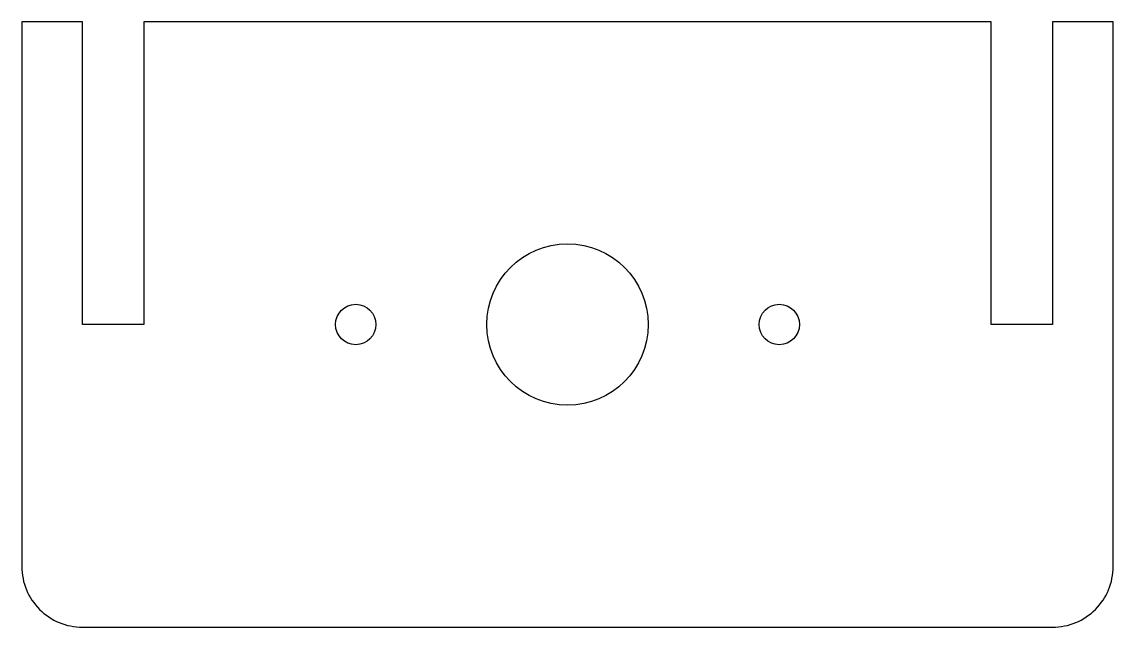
# Model space of a CAD drawing. Header units: millimetres. Extents: x -27.1 to 27.1, y -48.2 to -18.2.
import ezdxf

# ---------------------------------------------------------------- set-up
doc = ezdxf.new("R2010")
doc.units = ezdxf.units.MM
doc.layers.get('0').update_dxf_attribs({"linetype": 'CONTINUOUS'})

msp = doc.modelspace()

# ---------------------------------------------------------------- linework, layer by layer
msp.add_lwpolyline([(-24.055, -48.175), (24.055, -48.175, 0.414214), (27.055, -45.175), (27.055, -18.175), (24.055, -18.175), (24.055, -33.175), (21, -33.175), (21, -18.175), (-21, -18.175), (-21, -33.175), (-24.055, -33.175), (-24.055, -18.175), (-27.055, -18.175), (-27.055, -45.175, 0.414214)], format="xyb", close=True)
for centre, radius in [((0, -33.175), 4), ((-10.5, -33.175), 1), ((10.5, -33.175), 1)]:
    msp.add_circle(centre, radius)

doc.saveas('drawing.dxf')
